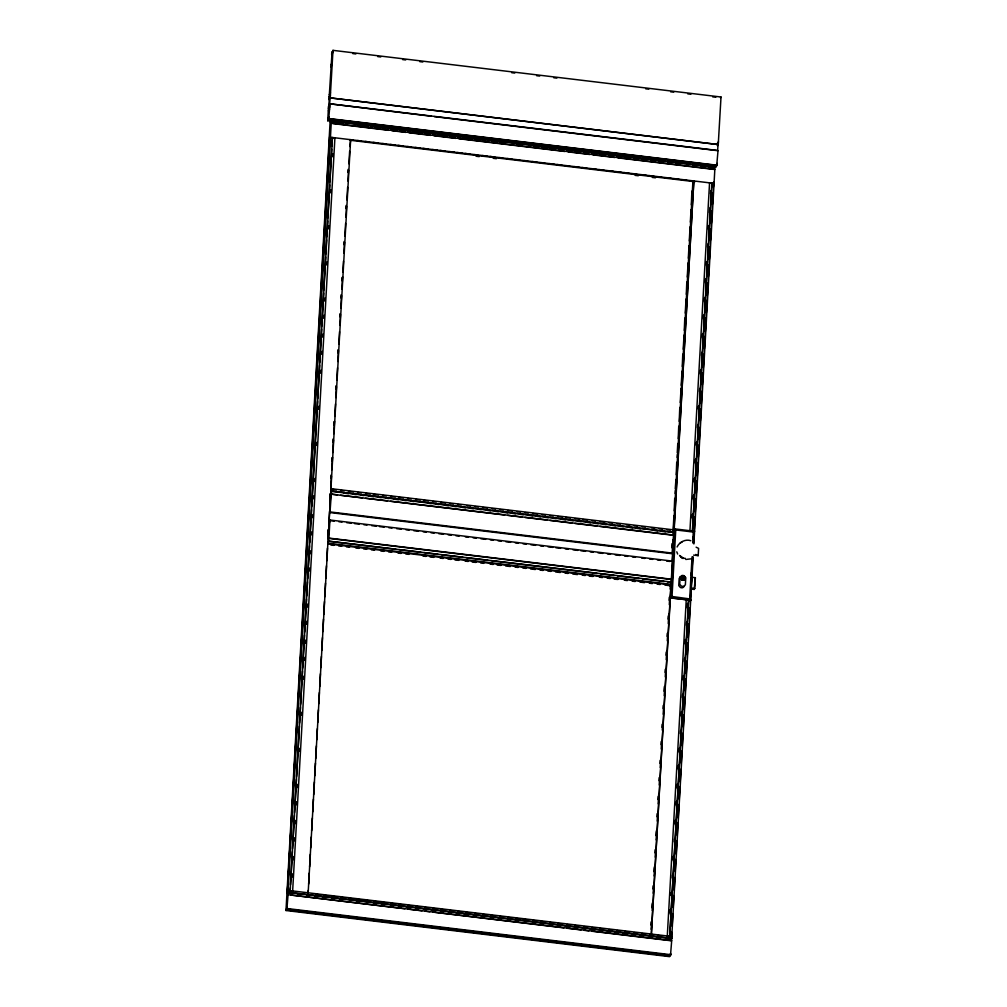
<?xml version="1.0" encoding="UTF-8"?>
<svg xmlns="http://www.w3.org/2000/svg" width="1007" height="1007" viewBox="0 0 1007 1007"><rect width="100%" height="100%" fill="white"/><g stroke="black" fill="none" stroke-linecap="round" stroke-linejoin="round"><path stroke-width="1.5" d="M285.988 910.517L287.008 907.332L286.894 909.145L670.511 955.278L670.612 953.465L669.592 956.65L285.988 910.517L330.145 121.054L330.548 120.475L330.447 122.288L331.467 119.103L715.071 165.236L714.794 167.313L327.728 120.739L328.559 106.012M327.728 120.739L328.37 117.907L327.98 118.499M336.439 120.299L328.66 119.367L329.163 116.724M328.66 119.367L330.006 103.834L718.029 150.509L716.669 166.029L717.185 163.386M330.22 97.893L332.99 50.35L721.012 97.012L718.243 144.555L330.22 97.893L718.243 144.555M693.861 543.956L714.844 169.252L331.24 123.118L287.914 894.682L671.694 940.563L670.511 955.278M286.894 909.145L288.09 894.43M331.24 123.118L331.467 119.103M292.81 890.956L290.18 890.931L290.356 887.784M290.532 884.649L292.37 851.708M292.546 848.574L294.396 815.62M294.573 812.485L296.41 779.544M296.587 776.41L299.394 726.211M299.57 723.064L300.451 707.38M300.615 704.245L302.465 671.304M302.641 668.157L304.479 635.216M304.655 632.081L306.493 599.14M306.669 596.006L307.462 581.882M307.639 578.748L309.476 545.807M309.653 542.66L311.49 509.718M311.666 506.584L317.545 401.478M317.721 398.344L319.559 365.39M319.735 362.256L321.585 329.314M321.762 326.18L323.599 293.238M323.776 290.092L325.613 257.15M325.79 254.016L326.583 239.893M326.759 236.758L327.64 221.074M327.804 217.927L329.654 184.986M329.83 181.852L331.655 149.187M331.807 146.33L332.461 137.493L290.18 890.931M292.546 876.971L292.722 873.837M293.515 859.714L293.692 856.567M294.56 840.883L294.736 837.736M295.529 823.625L295.706 820.478M296.587 804.794L296.75 801.648M297.543 787.524L297.72 784.39M299.557 751.436L299.734 748.302M301.584 715.348L301.76 712.213M303.598 679.259L303.774 676.125M304.655 660.428L304.831 657.294M305.612 643.171L305.788 640.037M306.669 624.34L306.845 621.206M307.639 607.083L307.815 603.948M309.653 570.994L309.829 567.86M310.622 553.737L310.798 550.59M311.666 534.906L311.843 531.759M312.636 517.648L312.812 514.501M313.693 498.817L313.857 495.671M314.65 481.547L314.826 478.413M316.664 445.459L316.84 442.325M318.69 409.371L318.867 406.236M320.704 373.282L320.881 370.148M321.762 354.451L321.938 351.317M322.718 337.194L322.895 334.06M323.776 318.363L323.952 315.229M324.745 301.106L324.921 297.971M326.759 265.017L326.935 261.883M328.773 228.929L328.949 225.795M330.8 192.84L330.976 189.694M332.813 156.752L332.99 153.605M292.634 891.22L334.916 137.783L332.297 137.758M327.791 533.332L327.967 530.186M329.805 497.231L329.981 494.097M330.812 478.224L330.988 475.09M331.781 460.979L331.958 457.845M332.826 442.174L333.002 439.039M333.795 424.929L333.972 421.795M335.809 388.878L335.986 385.744M337.823 352.815L338 349.681M339.837 316.764L340.014 313.63M340.895 297.959L341.071 294.812M341.851 280.714L342.028 277.58M343.878 244.651L344.054 241.516M345.892 208.6L346.068 205.466M347.906 172.549L348.082 169.415M327.766 537.335L328.144 530.387M329.83 500.366L330.258 495.582M308.306 890.301L308.129 893.461L350.637 139.683L349.895 146.544M308.658 884.045L309.275 873.044M309.627 866.8L310.332 854.213M310.672 847.995L311.289 836.955M311.641 830.75L312.346 818.125M312.686 811.944L313.391 799.294M313.655 794.699L314.36 782.036M314.7 775.881L315.418 763.205M315.669 758.636L316.374 745.948M316.727 739.83L317.343 728.678M317.683 722.585L318.401 709.859M318.741 703.78L319.357 692.589M319.697 686.535L320.415 673.759M320.755 667.717L321.384 656.501M321.711 650.472L322.429 637.67M322.769 631.666L323.474 619.129M323.738 614.421L324.455 601.582M324.72 596.874L325.488 583.066M325.752 578.37L326.444 565.833M326.734 560.786L327.439 548.236M327.955 538.821L328.483 529.405M328.886 523.703L329.553 511.506M329.893 504.306L330.51 493.317M330.762 488.609L331.467 476.059M331.819 469.778L332.524 457.228M332.788 452.521L333.481 439.971M333.833 433.69L334.538 421.14M334.802 416.432L335.507 403.883M335.86 397.601L336.464 386.612M336.816 380.344L337.521 367.782M337.874 361.513L338.49 350.524M338.843 344.256L339.535 331.693M339.888 325.425L340.504 314.436M340.857 308.167L341.562 295.605M341.914 289.336L342.607 276.774M342.871 272.066L343.488 261.09M343.928 253.248L344.545 242.259M344.885 235.978L345.59 223.428M345.942 217.147L346.559 206.171M346.912 199.89L347.616 187.34M347.956 181.059L348.573 170.082M348.925 163.801L349.63 151.251M329.402 522.923L329.931 520.015L673.318 561.226L672.311 579.315L328.911 538.103L328.232 543.83M328.911 538.103L329.931 520.015M330.384 511.971L672.487 553.12L672.084 553.699L329.981 512.563L331.681 488.747L673.784 529.883L673.381 530.475M651.038 925.081L651.214 921.934M651.995 907.811L652.259 903.103M653.052 888.992L653.228 885.845M654.021 871.722L654.273 867.014M655.066 852.891L655.242 849.757M656.035 835.634L656.3 830.926M657.093 816.803L657.256 813.669M658.049 799.545L658.226 796.411M659.107 780.715L659.283 777.58M660.063 763.457L660.24 760.323M661.121 744.626L661.297 741.492M662.09 727.369L662.266 724.234M663.135 708.538L663.311 705.404M664.104 691.28L664.368 686.573M665.161 672.449L665.337 669.315M666.118 655.192L666.294 652.045M667.175 636.361L667.351 633.227M668.144 619.104L668.321 615.957M669.189 600.273L669.365 597.126M672.173 546.914L672.374 543.478M673.142 529.657L673.935 515.534M674.199 510.826L674.703 498.339M675.156 493.568L675.332 490.434M675.231 488.924L675.949 479.445M676.213 474.738L676.717 462.276M677.17 457.48L677.346 454.346M677.245 452.873L677.774 443.47M678.227 438.649L678.731 426.225M679.196 421.392L679.788 407.42M680.241 402.561L681.034 388.438M681.21 385.303L682.003 371.18M682.268 366.472L682.771 354.112M683.224 349.215L684.017 335.092M684.282 330.384L684.785 318.061M685.251 313.127L686.031 299.003M686.296 294.296L686.799 282.01M687.265 277.038L688.058 262.915M688.322 258.207L689.015 245.645M689.279 240.937L690.072 226.827M690.336 222.119L691.041 209.557M691.306 204.849L691.885 191.091M672.185 548.047L672.449 543.352M651.151 929.234L651.605 921.355M652.196 910.429L652.561 904.085M653.165 893.184L653.619 885.266M654.122 875.939L654.588 867.996M655.179 857.133L655.633 849.165M656.136 839.888L656.602 831.908M657.193 821.07L657.659 813.077M658.163 803.838L658.704 794.246M659.207 785.019L659.673 776.989M660.202 767.573L660.642 759.731M661.221 748.969L661.687 740.9M662.279 730.151L662.656 723.643M663.185 714.227L663.714 704.812M664.205 695.673L664.67 687.554M665.262 676.855L665.728 668.724M666.219 659.61L666.697 651.466M667.276 640.804L667.742 632.635M668.233 623.56L668.761 614.157M669.29 604.741L669.731 596.912M670.159 589.07L670.461 583.997M672.223 552.604L672.915 540.054M673.268 533.786L692.929 180.895L692.413 181.675M599.895 526.447L673.318 535.283L673.645 532.212L331.542 491.064M651.315 934.723L670.901 584.777M672.21 561.239L673.494 535.019L331.215 494.135L337.471 494.89M673.708 534.566L693.836 180.933L651.34 934.685M674.463 528.851L694.654 531.281L693.42 532.061L675.911 529.959L674.463 528.851L670.524 597.944L690.802 600.248L689.707 598.624L692.036 556.833M672.953 561.289L673.192 557.035M667.301 581.819L671.984 582.386L672.135 579.566L328.748 538.367M327.678 543.881L671.631 585.042L672.021 584.45L672.147 582.134L328.584 541.174L395.927 549.256M688.675 600.399L669.731 936.548L667.276 936.246L686.308 598.636M689.908 531.419L709.557 182.821L712.012 183.11L692.539 531.381M670.171 912.707L670.347 909.573M671.14 895.45L671.317 892.315M673.154 859.374L673.331 856.24M675.181 823.298L675.345 820.151M676.226 804.467L676.402 801.333M677.195 787.21L677.371 784.075M678.24 768.391L678.416 765.244M679.209 751.134L679.385 747.987M681.223 715.046L681.399 711.911M683.25 678.97L683.426 675.835M685.264 642.881L685.44 639.747M687.278 606.806L687.454 603.671M692.275 517.384L692.451 514.25M693.332 498.566L693.508 495.419M694.301 481.308L694.465 478.174M695.346 462.477L695.522 459.343M696.315 445.22L696.492 442.086M698.329 409.144L698.506 406.01M700.343 373.068L700.52 369.921M702.37 336.98L702.534 333.846M703.415 318.162L703.591 315.015M704.384 300.904L704.56 297.757M705.429 282.073L705.605 278.939M706.398 264.816L706.574 261.682M708.412 228.74L708.588 225.606M670.297 914.117L670.561 909.409M671.354 895.286L671.531 892.152M672.311 878.028L672.487 874.894M673.28 860.771L673.545 856.063M674.338 841.94L674.514 838.806M675.294 824.683L675.559 819.975M676.352 805.852L676.528 802.717M677.321 788.594L677.585 783.887M678.366 769.763L678.63 765.056M679.335 752.506L679.511 749.359M680.392 733.675L680.568 730.541M681.349 716.418L681.613 711.71M682.406 697.587L682.582 694.44M683.375 680.317L683.64 675.621M684.42 661.498L684.596 658.351M685.389 644.228L685.654 639.521M686.447 625.41L686.61 622.263M687.403 608.14L687.668 603.432M692.401 518.706L692.665 513.998M693.458 499.875L693.722 495.167M694.427 482.617L694.692 477.91M695.472 463.786L695.736 459.079M696.529 444.956L696.706 441.821M697.499 427.698L697.675 424.564M698.543 408.867L698.72 405.733M699.513 391.61L699.689 388.463M700.482 374.352L700.746 369.645M701.527 355.521L701.703 352.374M702.496 338.251L702.76 333.544M703.553 319.433L703.729 316.286M704.51 302.163L704.774 297.455M705.567 283.332L705.743 280.198M706.536 266.075L706.7 262.94M707.581 247.244L707.757 244.109M708.55 229.986L708.727 226.852M709.507 212.729L709.771 208.021M710.564 193.898L710.741 190.764M669.731 936.548L688.599 599.089M692.363 531.633L711.836 183.375M692.816 542.899L693.244 532.325M671.178 934.76L671.354 931.626M672.147 917.503L672.324 914.369M673.192 898.672L673.368 895.538M674.161 881.415L674.338 878.268M675.219 862.584L675.395 859.449M676.175 845.326L676.44 840.618M677.233 826.495L677.409 823.361M678.202 809.238L678.454 804.53M679.247 790.407L679.423 787.26M680.216 773.149L680.392 770.003M681.261 754.319L681.437 751.172M682.23 737.048L682.406 733.914M683.287 718.23L683.463 715.083M684.244 700.96L684.42 697.826M685.301 682.129L685.477 678.995M686.271 664.872L686.447 661.737M687.315 646.041L687.491 642.907M688.284 628.783L688.549 624.076M689.254 611.526L689.43 608.392M691.268 575.438L691.444 572.291M693.282 539.349L693.458 536.202M694.339 520.518L694.515 517.384M695.308 503.261L695.56 498.553M696.353 484.43L696.529 481.283M697.322 467.172L697.587 462.465M698.367 448.342L698.543 445.195M699.336 431.072L699.513 427.937M700.394 412.253L700.57 409.106M701.35 394.983L701.527 391.849M702.408 376.152L702.584 373.018M703.377 358.895L703.641 354.187M704.422 340.064L704.598 336.93M705.391 322.806L705.655 318.099M706.448 303.976L706.624 300.841M707.405 286.718L707.581 283.584M708.462 267.887L708.638 264.753M709.432 250.63L709.608 247.495M710.476 231.799L710.652 228.665M711.446 214.541L711.622 211.407M712.415 197.284L712.666 192.576M671.417 938.952L671.782 932.406M672.135 926.138L672.84 913.576M673.192 907.307L673.809 896.318M674.161 890.05L674.854 877.487M675.206 871.219L675.823 860.23M676.175 853.961L676.88 841.399M677.233 835.13L677.925 822.568M678.189 817.86L678.894 805.31M679.247 799.042L679.952 786.48M680.216 781.772L680.908 769.222M681.261 762.941L681.877 751.965M682.23 745.683L682.935 733.134M683.275 726.853L683.891 715.876M684.244 709.595L684.949 697.045M685.301 690.764L685.918 679.788M686.258 673.507L686.963 660.957M687.315 654.676L687.932 643.7M688.284 637.418L688.977 624.869M689.329 618.588L689.946 607.611M690.298 601.33L690.915 590.341M691.268 584.073L691.872 573.084M692.312 565.242L692.753 557.4M693.546 543.277L693.899 536.995M694.339 529.153L695.031 516.591M695.296 511.883L696.001 499.334M696.353 493.065L697.058 480.503M697.322 475.795L698.015 463.245M698.367 456.964L698.984 445.988M699.336 439.707L700.041 427.157M700.394 420.876L700.998 409.899M701.35 403.618L702.055 391.068M702.408 384.787L703.024 373.811M703.364 367.53L704.069 354.98M704.422 348.699L705.127 336.149M705.391 331.441L706.096 318.892M706.436 312.611L707.141 300.061M707.405 295.353L708.11 282.803M708.462 276.522L709.066 265.533M709.419 259.265L710.124 246.715M710.476 240.434L711.093 229.445M711.446 223.176L712.138 210.614M712.49 204.345L713.107 193.357M713.459 187.088L713.762 182.154L713.246 182.934M714.58 167.64L715.071 165.236M591.99 931.248L671.518 940.815L693.143 556.808M691.293 584.979L691.721 577.25L695.359 577.678L694.754 588.516L694.15 589.422L691.721 589.133M617.996 157.885L714.668 169.516L714.794 167.313M717.45 145.776L717.613 142.73M717.5 151.264L718.406 141.546M694.15 589.422L695.359 577.678M693.647 555.109L698.191 555.65L698.594 548.387L696.127 547.191M680.48 577.867L680.682 577.175M680.883 577.917L681.626 576.57M685.213 579L685.352 577.741M677.082 546.99C679.31 542.043 685.603 538.808 690.84 540.721M680.971 577.452L683.602 576.331L684.911 578.396M684.911 578.735L684.257 579.604M684.42 586.301L682.708 587.698A3.26 3.021 33.8 0 1 680.304 587.408L678.768 585.621L679.171 578.358L680.883 576.973A3.26 3.021 33.8 0 1 681.487 576.873M332.99 50.35L332.348 53.182L332.751 52.591M331.567 54.365L332.071 51.722L329.025 99.668M330.988 64.725L332.172 62.963M330.875 66.777L332.058 65.002M329.314 94.62L330.497 92.845M329.201 96.659L329.591 96.068L328.521 108.819M330.384 94.885L329.314 107.636L329.704 107.044M330.006 103.834L431.16 116.22M328.408 110.871L329.591 109.096M330.057 137.833L330.447 137.254L714.051 183.387M720.483 97.805L721.012 97.012M715.75 167.414L716.279 166.621M675.735 530.223L672.009 596.786M670.335 585.936L670.863 585.155M689.531 598.888L672.185 596.522L670.612 597.818L690.802 600.248M671.531 937.127L671.921 936.535L288.304 890.415M680.858 576.81L683.111 575.853M684.684 579.138L682.28 579.843M680.203 543.037L682.318 541.741M685.326 558.344L682.243 558.344L679.536 555.436M690.802 558.872L685.78 559.464M681.789 576.117L683.728 575.991M681.978 576.457L683.514 576.47L684.873 577.917M683.904 579.717L681.802 579.604L681.009 578.257M684.093 580.057L681.575 579.894L680.619 578.308M683.489 580.208L680.82 578.861M352.727 53.572L355.849 53.95M377.663 56.568L380.772 56.946M402.586 59.577L405.708 59.942M419.73 61.628L422.852 62.006M511.669 72.693L514.791 73.07M536.605 75.689L539.727 76.066M553.749 77.753L556.871 78.131M645.688 88.805L648.81 89.182M670.624 91.801L673.733 92.178M687.768 93.865L690.878 94.243M712.692 96.861L715.813 97.238M434.281 116.598L716.329 150.509M329.176 118.574L717.198 165.236M340.429 120.815L344.23 121.243M349.781 121.935L353.583 122.363M357.573 122.879L361.375 123.307M365.377 123.811L369.166 124.239M374.73 124.944L378.519 125.359M382.522 125.875L386.31 126.303M390.98 126.857L395.008 127.373M399.678 127.939L403.455 128.367M408.125 128.921L411.246 129.299M415.916 129.865L419.957 130.381M425.269 130.986L428.39 131.363M433.06 131.917L437.101 132.446M440.852 132.861L444.905 133.377M449.575 133.944L454.258 134.51M457.996 134.925L462.062 135.441M466.732 136.008L470.458 136.423M474.536 136.939L478.249 137.355M483.889 138.072L487.602 138.488M491.68 139.004L495.394 139.419M499.485 139.948L503.185 140.351M508.837 141.068L512.538 141.484M516.629 142.012L520.329 142.415M524.433 142.944L528.121 143.359M533.786 144.064L537.461 144.479M541.59 145.008L545.253 145.411M549.935 145.977L554.064 146.506M558.734 147.072L562.397 147.475M567.079 148.042L571.208 148.57M574.871 148.973L579.012 149.502M583.682 150.068L587.333 150.471M592.003 151.037L596.169 151.566M600.839 152.133L604.477 152.535M608.643 153.077L613.313 153.63M617.996 154.197L621.118 154.575M625.788 155.128L629.413 155.531M633.592 156.072L637.204 156.475M642.944 157.193L646.544 157.596M650.736 158.137L654.336 158.54M658.54 159.068L662.128 159.471M667.893 160.201L671.48 160.591M675.697 161.133L679.272 161.535M683.489 162.077L687.064 162.467M692.841 163.197L696.416 163.6M700.645 164.141L704.208 164.531M708.878 165.098L713.12 165.639M328.257 119.959L331.379 120.324M331.353 120.916L714.97 167.049M330.963 121.507L335.646 122.061M340.328 122.627L343.437 123.005M357.472 124.692L360.594 125.069M365.277 125.636L368.386 126.001M374.629 126.756L377.751 127.134M382.421 127.688L385.543 128.065M390.225 128.632L394.895 129.198M399.578 129.752L402.699 130.13M407.382 130.696L410.491 131.074M415.174 131.627L419.856 132.194M424.526 132.76L427.648 133.125M432.33 133.692L435.439 134.069M440.122 134.636L444.804 135.19M449.474 135.756L452.596 136.134M457.279 136.7L460.4 137.065M465.07 137.632L469.753 138.198M474.435 138.752L477.545 139.13M482.227 139.696L485.349 140.074M491.58 140.816L494.701 141.194M499.384 141.76L502.493 142.138M516.528 143.825L519.65 144.202M533.685 145.889L536.807 146.254M541.489 146.821L544.598 147.198M549.281 147.765L553.963 148.319M558.633 148.885L561.755 149.263M566.438 149.816L569.547 150.194M574.229 150.76L578.912 151.327M583.582 151.881L586.703 152.258M591.386 152.825L594.508 153.202M599.178 153.756L603.86 154.323M608.543 154.889L611.652 155.267M616.334 155.821L619.456 156.198M624.126 156.765L628.809 157.319M633.491 157.885L636.6 158.263M641.283 158.829L644.404 159.194M650.635 159.949L653.757 160.327M658.44 160.893L661.561 161.258M667.792 162.014L670.914 162.391M675.596 162.945L678.705 163.323M692.74 165.01L695.862 165.387M700.545 165.954L703.654 166.331M708.336 166.885L713.019 167.452M332.625 123.559L388.765 130.318M391.874 130.696L405.909 132.383M409.031 132.748L430.87 135.379M433.979 135.756L455.819 138.374M458.928 138.752L564.977 151.503M568.086 151.881L589.926 154.512M593.035 154.877L614.874 157.507M349.744 139.621L352.865 139.998M357.548 140.565L360.67 140.942M365.34 141.496L368.461 141.874M373.144 142.44L377.826 143.007M382.509 143.56L385.618 143.938M390.301 144.505L394.983 145.071M398.105 145.436L402.787 146.002M407.457 146.569L410.579 146.946M415.262 147.5L419.944 148.067M423.066 148.444L427.736 149.011M432.418 149.565L437.101 150.131M440.223 150.509L444.905 151.075M449.575 151.629L454.258 152.195M457.379 152.573L462.062 153.127M465.184 153.505L469.866 154.071M474.536 154.637L477.658 155.015M482.34 155.569L487.023 156.135M490.145 156.513L494.815 157.067M499.497 157.633L502.619 158.011M507.301 158.577L511.984 159.131M516.654 159.698L519.776 160.075M524.458 160.642L527.58 161.007M532.262 161.573L536.932 162.14M541.615 162.706L544.737 163.071M549.419 163.638L554.102 164.204M557.211 164.582L561.893 165.135M566.576 165.702L569.698 166.079M574.38 166.646L579.05 167.2M582.172 167.577L586.854 168.144M591.537 168.698L596.22 169.264M599.341 169.642L604.011 170.208M608.694 170.762L613.376 171.328M616.498 171.706L621.168 172.273M624.29 172.638L628.972 173.204M633.655 173.77L636.776 174.148M641.459 174.702L646.129 175.268M649.251 175.646L653.933 176.212M658.616 176.766L661.737 177.144M666.407 177.71L671.09 178.277M675.773 178.831L678.894 179.208M683.577 179.775L686.686 180.152M350.323 140.275L694.943 181.726M476.11 156.249L479.231 156.626M493.266 158.313L496.388 158.691M635.165 175.382L638.287 175.747M652.322 177.446L655.444 177.811M332.851 489.515L336.439 489.956M340.656 490.459L344.243 490.887M348.472 491.391L353.595 492.008M357.837 492.524L361.4 492.952M365.654 493.468L370.337 494.022M373.459 494.399L378.556 495.016M382.836 495.532L386.361 495.947M390.64 496.464L395.336 497.03M398.835 497.458L403.517 498.012M407.822 498.541L411.322 498.956M415.639 499.472L420.322 500.038M423.796 500.454L428.478 501.02M432.821 501.536L436.283 501.952M440.953 502.518L445.635 503.085M450.003 503.613L453.44 504.016M457.82 504.545L461.231 504.96M467.185 505.678L470.596 506.08M475.002 506.609L478.401 507.025M482.806 507.553L487.501 508.12M492.184 508.673L495.557 509.089M499.988 509.618L503.349 510.02M507.805 510.562L512.487 511.128M517.17 511.682L520.518 512.085M524.987 512.626L528.31 513.029M532.791 513.57L537.675 514.149M542.169 514.69L545.467 515.093M549.986 515.634L553.271 516.025M557.79 516.566L562.636 517.157M565.745 517.522L570.428 518.089M574.972 518.643L579.654 519.197M582.789 519.574L587.585 520.153M592.154 520.707L595.389 521.097M599.971 521.639L604.754 522.218M609.336 522.771L612.546 523.162M617.153 523.703L620.35 524.093M626.518 524.836L629.715 525.213M634.334 525.78L637.507 526.158M642.139 526.711L645.311 527.089M651.516 527.844L654.663 528.222M659.333 528.776L662.468 529.153M667.138 529.72L670.272 530.097M331.379 491.328L673.482 532.464M343.651 493.153L348.334 493.72M353.029 494.286L356.151 494.664M360.833 495.217L363.955 495.595M368.65 496.161L373.333 496.728M378.015 497.294L381.137 497.659M385.832 498.226L388.954 498.603M393.636 499.17L398.319 499.736M403.014 500.29L406.136 500.668M410.818 501.234L413.953 501.612M428 503.299L431.134 503.676M435.817 504.243L438.939 504.62M445.195 505.363L448.316 505.741M452.999 506.307L456.121 506.685M462.377 507.427L465.498 507.805M470.181 508.371L473.303 508.749M477.998 509.315L481.119 509.693M487.363 510.436L490.485 510.813M495.18 511.38L498.301 511.757M502.984 512.324L507.679 512.878M512.362 513.444L515.483 513.822M520.166 514.388L523.3 514.766M527.983 515.32L532.665 515.886M537.348 516.453L540.482 516.83M545.165 517.384L548.286 517.762M552.969 518.328L556.103 518.706M562.347 519.461L565.468 519.839M570.163 520.392L573.285 520.77M577.968 521.336L581.089 521.714M587.345 522.457L590.467 522.834M595.15 523.401L598.271 523.778M602.966 524.345L606.088 524.723M612.332 525.465L615.453 525.843M620.148 526.409L623.27 526.787M629.513 527.53L632.648 527.907M637.33 528.474L640.452 528.851M654.512 530.538L657.634 530.916M662.316 531.482L665.451 531.86M340.593 495.268L362.457 497.899M365.579 498.276L387.456 500.907M390.578 501.285L504.608 514.992M507.742 515.37L521.79 517.057M524.924 517.434L546.788 520.065M549.91 520.443L571.787 523.074M574.909 523.451L596.773 526.082M329.528 520.606L334.211 521.16M338.893 521.727L342.015 522.104M346.698 522.658L351.38 523.225M354.502 523.602L359.184 524.156M363.867 524.723L366.989 525.1M371.684 525.654L376.366 526.22M379.488 526.598L384.171 527.152M388.853 527.718L391.975 528.096M396.657 528.65L401.34 529.216M406.022 529.783L409.144 530.16M413.827 530.714L418.509 531.281M423.192 531.834L426.313 532.212M430.996 532.779L434.118 533.156M438.8 533.71L443.483 534.276M448.165 534.843L451.287 535.208M455.97 535.774L459.091 536.152M465.335 536.895L468.456 537.272M473.139 537.839L476.261 538.204M480.943 538.77L485.626 539.337M490.308 539.89L493.43 540.268M498.113 540.835L501.234 541.2M505.917 541.766L510.599 542.332M515.282 542.886L518.404 543.264M523.086 543.83L526.208 544.208M530.89 544.762L535.573 545.328M540.255 545.882L543.377 546.26M548.06 546.826L552.742 547.38M555.864 547.758L560.547 548.324M565.229 548.891L568.351 549.256M573.033 549.822L577.716 550.388M580.838 550.753L585.52 551.32M590.203 551.886L593.324 552.251M598.007 552.818L602.69 553.384M607.372 553.938L610.494 554.316M615.176 554.882L619.859 555.436M624.541 556.002L627.663 556.38M632.346 556.934L635.467 557.312M641.711 558.067L644.832 558.432M649.515 558.998L652.637 559.376M657.319 559.93L660.441 560.307M666.684 561.063L669.806 561.44M683.161 577.137L683.048 579.264L682.784 576.533L683.149 577.313M399.049 549.633L420.876 552.251M423.997 552.629L438.032 554.316M441.154 554.693L462.993 557.312M466.115 557.677L487.942 560.307M491.064 560.672L597.113 573.398M600.235 573.776L614.27 575.463M617.392 575.84L639.231 578.459M642.353 578.836L664.179 581.454M328.622 543.239L672.021 584.45M691.117 588.075L694.754 588.516M330.837 544.988L333.959 545.366M338.642 545.92L341.763 546.298M346.446 546.864L349.567 547.242M355.811 547.984L358.933 548.362M363.615 548.916L366.737 549.293M371.419 549.86L374.541 550.237M380.784 550.98L383.906 551.358M388.589 551.924L391.71 552.289M397.954 553.044L401.076 553.422M405.758 553.976L408.88 554.353M422.927 556.04L426.049 556.418M430.115 557.047L433.853 557.349M440.097 558.105L443.218 558.47M447.901 559.036L451.023 559.414M455.063 560.043L458.827 560.345M465.07 561.1L468.192 561.465M472.233 562.107L475.996 562.409M480.679 562.976L483.801 563.341M490.044 564.096L493.166 564.474M497.181 565.116L500.97 565.405M505.652 565.972L510.335 566.526M515.018 567.092L518.139 567.47M522.822 568.024L525.944 568.401M530.626 568.968L535.309 569.521M539.991 570.088L543.113 570.466M547.795 571.019L550.917 571.397M555.6 571.963L560.282 572.517M564.965 573.084L568.086 573.461M572.769 574.015L577.452 574.582M582.134 575.148L585.256 575.526M589.221 576.18L593.06 576.457M599.303 577.2L602.425 577.577M607.108 578.144L610.229 578.522M614.182 579.176L618.034 579.453M624.277 580.208L627.399 580.573M632.081 581.14L635.203 581.517M639.886 582.071L644.568 582.638M649.263 583.204L652.385 583.569M657.067 584.136L660.189 584.513M664.872 585.067L671.115 585.822M315.934 894.392L319.106 894.745M323.725 895.336L326.897 895.689M331.53 896.268L336.262 896.809M340.895 897.401L344.054 897.753M348.686 898.332L351.846 898.685M356.491 899.276L361.211 899.817M364.295 900.208L369.003 900.749M373.647 901.341L376.794 901.693M381.452 902.272L386.159 902.813M390.804 903.392L393.951 903.745M398.608 904.336L403.316 904.878M407.973 905.457L411.108 905.809M415.765 906.401L418.899 906.753M425.13 907.521L428.265 907.873M432.922 908.465L436.056 908.817M440.726 909.397L443.848 909.749M450.091 910.529L453.213 910.882M457.883 911.436L461.005 911.838M465.687 912.38L468.809 912.783M475.04 913.5L478.161 913.903M482.844 914.444L485.966 914.847M490.636 915.376L495.318 915.942M499.988 916.508L503.122 916.911M507.792 917.44L510.927 917.843M515.584 918.384L520.279 918.963M523.388 919.315L528.083 919.907M532.741 920.436L535.888 920.851M540.532 921.38L545.24 921.971M549.898 922.5L553.044 922.903M557.689 923.444L562.372 923.998M567.042 924.564L570.201 924.967M574.846 925.509L578.005 925.911M584.198 926.629L587.358 927.032M591.99 927.573L595.162 927.976M599.794 928.504L602.966 928.907M609.147 929.625L612.319 930.04M616.951 930.569L620.123 930.972M624.743 931.5L629.425 932.067M634.095 932.633L637.28 933.036M641.9 933.565L645.084 933.98M649.691 934.509L652.813 934.886M657.495 935.44L660.605 935.818M288.203 892.227L671.82 938.36M288.04 892.479L671.644 938.612M289.374 892.995L292.496 893.373M297.166 893.939L300.287 894.317M306.531 895.059L309.64 895.437M314.322 896.003L317.444 896.381M322.114 896.935L325.236 897.313M331.479 898.068L334.601 898.433M339.271 898.999L342.393 899.377M356.428 901.064L359.549 901.441M373.584 903.128L376.694 903.506M381.376 904.059L384.498 904.437M390.729 905.192L393.85 905.57M398.533 906.124L401.655 906.501M406.325 907.068L411.007 907.622M415.69 908.188L418.799 908.566M423.481 909.132L426.603 909.497M431.273 910.064L435.955 910.63M440.638 911.197L443.747 911.562M448.43 912.128L451.551 912.506M456.221 913.072L459.343 913.437M464.026 914.004L468.708 914.57M473.378 915.124L476.5 915.501M481.182 916.068L484.291 916.446M490.535 917.188L493.657 917.566M498.327 918.132L501.448 918.51M507.692 919.253L510.801 919.63M515.483 920.197L518.605 920.574M532.64 922.261L535.762 922.626M540.432 923.192L543.553 923.57M549.797 924.313L552.906 924.69M557.588 925.257L560.71 925.634M565.38 926.188L570.063 926.755M574.745 927.321L577.854 927.699M582.537 928.253L585.659 928.63M590.341 929.197L595.011 929.763M599.694 930.317L602.815 930.695M607.485 931.261L610.607 931.639M615.29 932.192L618.399 932.57M623.081 933.137L627.764 933.69M632.434 934.257L635.555 934.634M640.238 935.201L643.36 935.566M649.591 936.321L652.712 936.699M657.395 937.253L660.504 937.63M666.747 938.386L669.869 938.763M291.036 895.059L404.864 908.755M407.986 909.12L422.021 910.806M425.143 911.184L429.813 911.75M432.934 912.128L563.92 927.875M567.042 928.253L581.077 929.939M584.198 930.317L588.868 930.883M287.297 908.553L670.901 954.699M286.378 909.925L669.982 956.058M683.325 557.865L681.726 557.286M683.149 558.13L680.43 556.33M695.724 554.454L698.191 555.65M683.64 576.13L685.062 577.313M681.89 579.478L681.185 578.723M680.606 556.078L681.084 556.745M676.792 551.823L677.648 554.051M685.138 577.187L685.326 578.446M680.556 577.728L680.531 578.433M329.629 136.801L287.297 893.599L330.158 136.021L329.629 136.801M680.115 576.948L679.712 584.198L681.248 585.986A3.26 3.021 33.8 0 0 683.652 586.275L685.364 584.878L685.78 577.628L684.231 575.84A3.26 3.021 33.8 0 0 681.84 575.551L680.115 576.948"/></g></svg>
